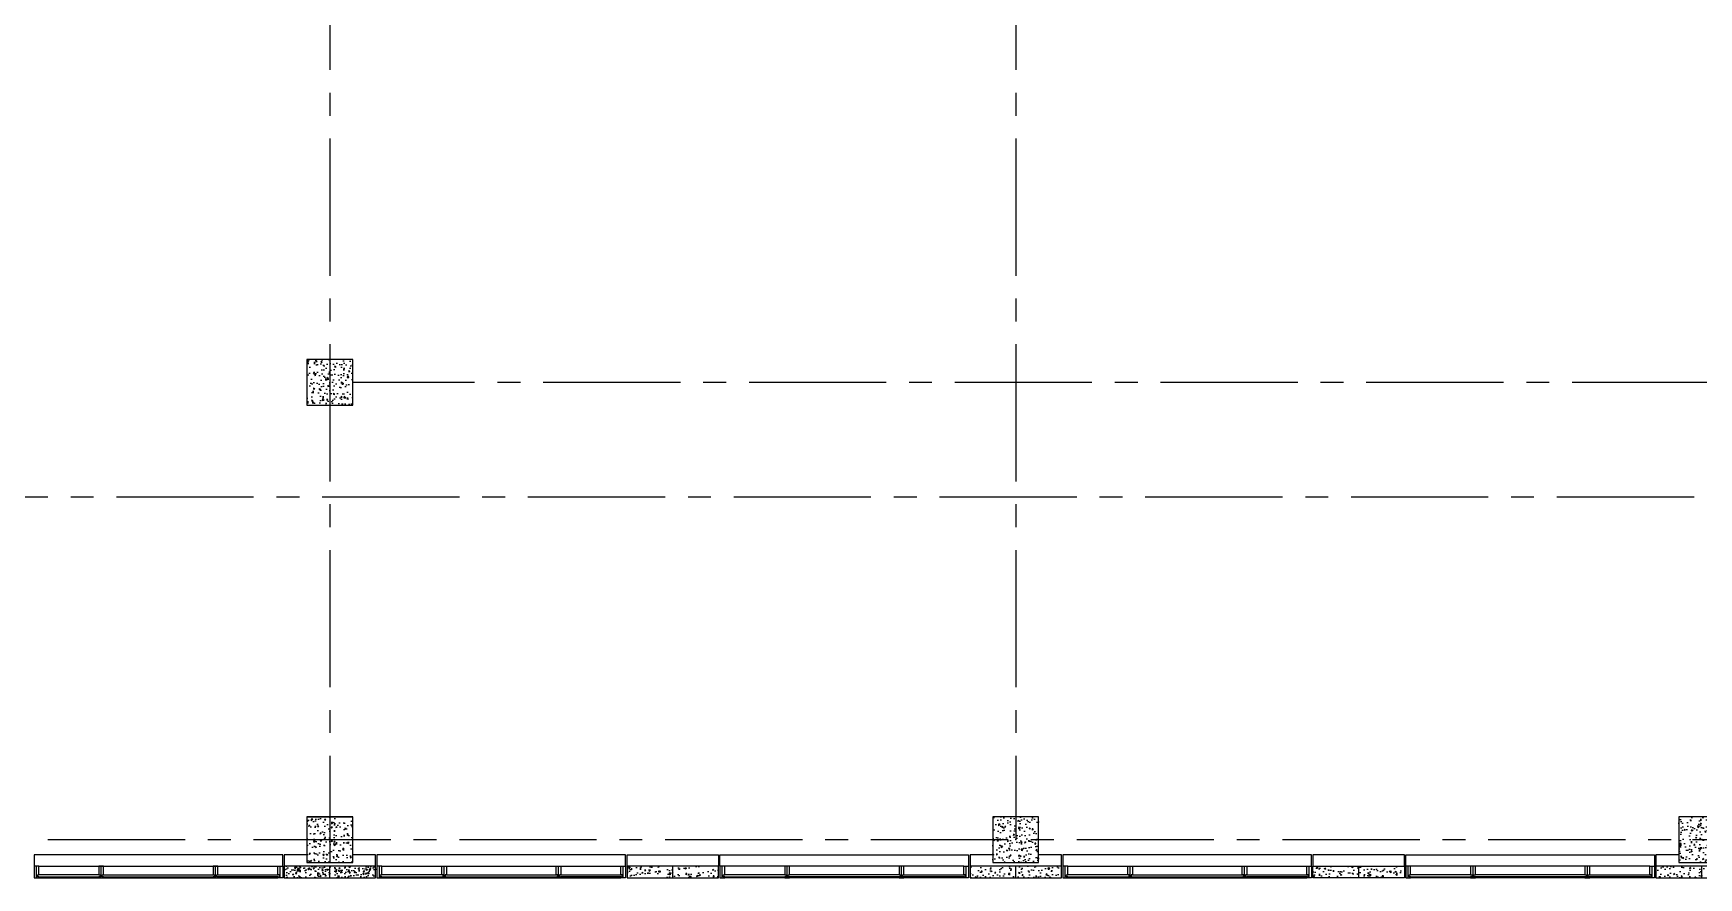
# Model space of a CAD drawing. Header units: inches. Extents: x 2920 to 9107, y 1541 to 7121.
# Drawn here: x 6912 to 7786, y 5310 to 5753 of the extents above; entities that cross this region are included whole.
import ezdxf

# ---------------------------------------------------------------- set-up
doc = ezdxf.new("R2010")
doc.units = ezdxf.units.IN
doc.header["$LTSCALE"] = 96
doc.header["$MEASUREMENT"] = 0
doc.header["$PDSIZE"] = 1.5
doc.linetypes.add('CENTER2', pattern=[1.125, 0.75, -0.125, 0.125, -0.125])
doc.layers.get('0').update_dxf_attribs({"color": 60, "linetype": 'CONTINUOUS'})
for name, color, linetype in [('A_0_BLDGRD', 35, 'CENTER2'), ('A_0_CONST', 11, 'CONTINUOUS'), ('A_1-8_COL', 7, 'CONTINUOUS'), ('A_1-8_COL_H', 6, 'CONTINUOUS'), ('A_1-8_CW_GLASS', 1, 'CONTINUOUS'), ('A_1-8_CW_GYP', 2, 'CONTINUOUS'), ('A_1-8_CW_MULL', 2, 'CONTINUOUS'), ('A_1-8_CW_PC', 2, 'CONTINUOUS'), ('A_1-8_CW_PC_H', 6, 'CONTINUOUS'), ('A_1-8_CW_SILL', 9, 'CONTINUOUS'), ('A_2-8_COL', 7, 'CONTINUOUS'), ('A_2-8_CW_GLASS', 1, 'CONTINUOUS'), ('A_2-8_CW_GYP', 2, 'CONTINUOUS'), ('A_2-8_CW_MULL', 2, 'CONTINUOUS'), ('A_2-8_CW_PC', 2, 'CONTINUOUS'), ('A_2-8_CW_PC_H', 6, 'CONTINUOUS'), ('A_2-8_CW_SILL', 9, 'CONTINUOUS')]:
    doc.layers.add(name, color=color, linetype=linetype)

# ---------------------------------------------------------------- blocks, each defined once
blk = doc.blocks.new('PRE_1-8_COL1')
at = {"layer": 'A_1-8_CW_PC_H'}
h = blk.add_hatch(dxfattribs=at)
h.set_pattern_fill('AR-CONC', color=256, style=0)
h.set_pattern_definition([(50, (-5100, -6744), (7.172602, -0.6275213), [0.75, -8.25]), (355, (-5100, -6744), (-1.3875133, 7.5219213), [0.6, -6.6]), (100.4514, (-5099.402, -6744.052), (5.785094, 6.8943954), [0.637402, -7.011421]), (46.1842, (-5100, -6742), (10.6724105, -1.65519), [1.125, -12.375]), (96.6356, (-5099.111, -6742.138), (9.346627, 9.741179), [0.956103, -10.51713]), (351.1842, (-5100, -6742), (9.34662, 9.741186), [0.9, -9.9]), (21, (-5099, -6742.5), (5.9690705, -4.026189), [0.75, -8.25]), (326, (-5099, -6742.5), (2.433153, 7.2515005), [0.6, -6.6]), (71.4514, (-5098.5026, -6742.8355), (8.4022263, 3.225305), [0.637402, -7.011421]), (37.5, (-5100, -6744), (0.12159855, 3.3289385), [0, -6.52, 0, -6.7, 0, -6.625]), (7.5, (-5100, -6744), (2.6306954, 3.9441171), [0, -3.82, 0, -6.37, 0, -2.525]), (327.5, (-5102.23, -6744), (5.3382244, -0.2255487), [0, -2.5, 0, -7.8, 0, -10.35]), (317.5, (-5103.23, -6744), (5.8318617, 1.0010498), [0, -3.25, 0, -5.18, 0, -7.35])])
h.paths.add_polyline_path([(-24, -6), (24, -6), (24, 0), (-24, 0)])
at = {"layer": 'A_0_CONST'}
blk.add_line((0, 0), (0, -6), dxfattribs=at)
at = {"layer": 'A_1-8_CW_PC'}
blk.add_lwpolyline([(-24, -6), (24, -6), (24, 0), (-24, 0)], close=True, dxfattribs=at)
blk = doc.blocks.new('MUL_1-8_EX1')
at = {"layer": 'A_0_CONST'}
blk.add_line((0, 0), (0, -6), dxfattribs=at)
at = {"layer": 'A_1-8_CW_MULL'}
blk.add_lwpolyline([(0.5, -1.5), (1.25, -1.5), (1.25, -6), (-1.25, -6), (-1.25, -1.5), (-0.5, -1.5), (-0.5, -0.5), (-1.25, -0.5), (-1.25, 0), (1.25, 0), (1.25, -0.5), (0.5, -0.5)], close=True, dxfattribs=at)
blk = doc.blocks.new('MUL_1-8_EX2')
at = {"layer": 'A_0_CONST'}
blk.add_line((0, 0), (0, -6), dxfattribs=at)
at = {"layer": 'A_1-8_CW_MULL'}
blk.add_lwpolyline([(-1.25, -6), (-1.25, 0), (1.25, 0), (1.25, -0.5), (0.5, -0.5), (0.5, -1.5), (1.25, -1.5), (1.25, -6)], close=True, dxfattribs=at)
blk = doc.blocks.new('COL_1-8_24X24')
at = {"layer": 'A_1-8_COL_H'}
h = blk.add_hatch(dxfattribs=at)
h.set_pattern_fill('AR-CONC,_I', color=256, style=2)
h.set_pattern_definition([(50, (-6180, -6718.462), (7.172602, -0.6275213), [0.75, -8.25]), (355, (-6180, -6718.462), (-1.3875133, 7.5219213), [0.6, -6.6]), (100.4514, (-6179.402, -6718.5144), (5.785094, 6.8943954), [0.637402, -7.011421]), (46.1842, (-6180, -6716.462), (10.6724105, -1.65519), [1.125, -12.375]), (96.6356, (-6179.111, -6716.6), (9.346627, 9.741179), [0.956103, -10.51713]), (351.1842, (-6180, -6716.462), (9.34662, 9.741186), [0.9, -9.9]), (21, (-6179, -6716.962), (5.9690705, -4.026189), [0.75, -8.25]), (326, (-6179, -6716.962), (2.4331533, 7.2515005), [0.6, -6.6]), (71.4514, (-6178.5026, -6717.2976), (8.4022263, 3.225305), [0.637402, -7.011421]), (37.5, (-6180, -6718.462), (0.12159855, 3.32893854), [0, -6.52, 0, -6.7, 0, -6.625]), (7.5, (-6180, -6718.462), (2.6306954, 3.9441171), [0, -3.82, 0, -6.37, 0, -2.525]), (327.5, (-6182.23, -6718.462), (5.3382244, -0.2255487), [0, -2.5, 0, -7.8, 0, -10.35]), (317.5, (-6183.23, -6718.462), (5.8318617, 1.0010498), [0, -3.25, 0, -5.18, 0, -7.35])])
h.paths.add_polyline_path([(-12, -12), (12, -12), (12, 12), (-12, 12)])
at = {"layer": 'A_0_CONST'}
blk.add_point((0, 0), dxfattribs=at)
at = {"layer": 'A_1-8_COL'}
blk.add_lwpolyline([(-12, -12), (12, -12), (12, 12), (-12, 12)], close=True, dxfattribs=at)
blk = doc.blocks.new('MUL_2-8_EX2')
at = {"layer": 'A_0_CONST'}
blk.add_line((0, 0), (0, -6), dxfattribs=at)
at = {"layer": 'A_2-8_CW_MULL'}
blk.add_lwpolyline([(-1.25, -6), (-1.25, 0), (1.25, 0), (1.25, -0.5), (0.5, -0.5), (0.5, -1.5), (1.25, -1.5), (1.25, -6)], close=True, dxfattribs=at)
blk = doc.blocks.new('MUL_2-8_EX1')
at = {"layer": 'A_0_CONST'}
blk.add_line((0, 0), (0, -6), dxfattribs=at)
at = {"layer": 'A_2-8_CW_MULL'}
blk.add_lwpolyline([(-0.5, -1.5), (-1.25, -1.5), (-1.25, -6), (1.25, -6), (1.25, -1.5), (0.5, -1.5), (0.5, -0.5), (1.25, -0.5), (1.25, 0), (-1.25, 0), (-1.25, -0.5), (-0.5, -0.5)], close=True, dxfattribs=at)

msp = doc.modelspace()

# ---------------------------------------------------------------- hatches: boundary and pattern name
at = {"layer": 'A_1-8_COL_H'}
h = msp.add_hatch(dxfattribs=at)
h.set_pattern_fill('AR-CONC,_I', color=256, angle=720, style=2)
h.set_pattern_definition([(230, (13248, 12048.462), (-7.172602, 0.6275213), [0.75, -8.25]), (175, (13248, 12048.462), (1.3875133, -7.5219213), [0.6, -6.6]), (280.4514, (13247.402, 12048.5144), (-5.785094, -6.8943954), [0.637402, -7.011421]), (226.1842, (13248, 12046.462), (-10.6724105, 1.65519), [1.125, -12.375]), (276.6356, (13247.111, 12046.6), (-9.346627, -9.741179), [0.956103, -10.51713]), (171.1842, (13248, 12046.462), (-9.34662, -9.741186), [0.9, -9.9]), (201, (13247, 12046.962), (-5.9690705, 4.026189), [0.75, -8.25]), (146, (13247, 12046.962), (-2.4331533, -7.2515005), [0.6, -6.6]), (251.4514, (13246.5026, 12047.2976), (-8.4022263, -3.225305), [0.637402, -7.011421]), (217.5, (13248, 12048.462), (-0.12159855, -3.32893854), [0, -6.52, 0, -6.7, 0, -6.625]), (187.5, (13248, 12048.462), (-2.6306954, -3.9441171), [0, -3.82, 0, -6.37, 0, -2.525]), (147.5, (13250.23, 12048.462), (-5.3382244, 0.2255487), [0, -2.5, 0, -7.8, 0, -10.35]), (137.5, (13251.23, 12048.462), (-5.8318617, -1.0010498), [0, -3.25, 0, -5.18, 0, -7.35])])
h.paths.add_polyline_path([(7080, 5342), (7056, 5342), (7056, 5318), (7080, 5318)])
at = {"layer": 'A_2-8_CW_PC_H'}
h = msp.add_hatch(dxfattribs=at)
h.set_pattern_fill('AR-CONC', color=256, angle=900, style=0)
h.set_pattern_definition([(230, (12168, 12054), (-7.172602, 0.6275213), [0.75, -8.25]), (175, (12168, 12054), (1.3875133, -7.5219213), [0.6, -6.6]), (280.4514, (12167.402, 12054.052), (-5.785094, -6.8943954), [0.637402, -7.011421]), (226.1842, (12168, 12052), (-10.6724105, 1.65519), [1.125, -12.375]), (276.6356, (12167.111, 12052.138), (-9.346627, -9.741179), [0.956103, -10.51713]), (171.1842, (12168, 12052), (-9.34662, -9.741186), [0.9, -9.9]), (201, (12167, 12052.5), (-5.9690705, 4.026189), [0.75, -8.25]), (146, (12167, 12052.5), (-2.433153, -7.2515005), [0.6, -6.6]), (251.4514, (12166.5026, 12052.8355), (-8.4022263, -3.225305), [0.637402, -7.011421]), (217.5, (12168, 12054), (-0.12159855, -3.3289385), [0, -6.52, 0, -6.7, 0, -6.625]), (187.5, (12168, 12054), (-2.6306954, -3.9441171), [0, -3.82, 0, -6.37, 0, -2.525]), (147.5, (12170.23, 12054), (-5.3382244, 0.2255487), [0, -2.5, 0, -7.8, 0, -10.35]), (137.5, (12171.23, 12054), (-5.8318617, -1.0010498), [0, -3.25, 0, -5.18, 0, -7.35])])
h.paths.add_polyline_path([(7092, 5316), (7044, 5316), (7044, 5310), (7092, 5310)])

# ---------------------------------------------------------------- linework, layer by layer
at = {"layer": 'A_0_BLDGRD'}
for p, q in [((7068, 6670), (7068, 5318)), ((7428, 6670), (7428, 5330)), ((8872, 5570), (7080, 5570)), ((6524, 5510), (8872, 5510)), ((6704, 5330), (8872, 5330))]:
    msp.add_line(p, q, dxfattribs=at)
at = {"layer": 'A_1-8_COL'}
for p, q in [((7056, 5342), (7056, 5318)), ((7056, 5342), (7080, 5342)), ((7080, 5318), (7080, 5342)), ((7056, 5318), (7080, 5318))]:
    msp.add_line(p, q, dxfattribs=at)
at = {"layer": 'A_1-8_CW_GLASS'}
for p, q in [((7126.75, 5311.5), (7095.25, 5311.5)), ((7095.25, 5310.5), (7126.75, 5310.5)), ((7129.25, 5311.5), (7186.75, 5311.5)), ((7129.25, 5310.5), (7186.75, 5310.5)), ((7189.25, 5311.5), (7220.75, 5311.5)), ((7220.75, 5310.5), (7189.25, 5310.5)), ((7306.75, 5311.5), (7275.25, 5311.5)), ((7275.25, 5310.5), (7306.75, 5310.5)), ((7366.75, 5311.5), (7309.25, 5311.5)), ((7366.75, 5310.5), (7309.25, 5310.5)), ((7369.25, 5311.5), (7400.75, 5311.5)), ((7400.75, 5310.5), (7369.25, 5310.5)), ((7486.75, 5311.5), (7455.25, 5311.5)), ((7455.25, 5310.5), (7486.75, 5310.5)), ((7489.25, 5311.5), (7546.75, 5311.5)), ((7489.25, 5310.5), (7546.75, 5310.5)), ((7549.25, 5311.5), (7580.75, 5311.5)), ((7580.75, 5310.5), (7549.25, 5310.5)), ((7666.75, 5311.5), (7635.25, 5311.5)), ((7635.25, 5310.5), (7666.75, 5310.5)), ((7726.75, 5311.5), (7669.25, 5311.5)), ((7726.75, 5310.5), (7669.25, 5310.5)), ((7729.25, 5311.5), (7760.75, 5311.5)), ((7760.75, 5310.5), (7729.25, 5310.5))]:
    msp.add_line(p, q, dxfattribs=at)
at = {"layer": 'A_1-8_CW_GYP'}
for points in [[(7224, 5316), (7224, 5322), (7272, 5322), (7272, 5316)], [(7632, 5316), (7632, 5322), (7584, 5322), (7584, 5316)], [(7776, 5322), (7764, 5322), (7764, 5316)]]:
    msp.add_lwpolyline(points, dxfattribs=at)
at = {"layer": 'A_1-8_CW_SILL'}
for p, q in [((7095.25, 5316), (7220.75, 5316)), ((7400.75, 5316), (7275.25, 5316)), ((7455.25, 5316), (7580.75, 5316)), ((7760.75, 5316), (7635.25, 5316)), ((7095.25, 5310), (7220.75, 5310)), ((7400.75, 5310), (7275.25, 5310)), ((7455.25, 5310), (7580.75, 5310)), ((7760.75, 5310), (7635.25, 5310))]:
    msp.add_line(p, q, dxfattribs=at)
for points in [[(7043.25, 5316), (7043.25, 5322), (6912.75, 5322), (6912.75, 5316)], [(7223.25, 5316), (7223.25, 5322), (7092.75, 5322), (7092.75, 5316)], [(7272.75, 5316), (7272.75, 5322), (7403.25, 5322), (7403.25, 5316)], [(7583.25, 5316), (7583.25, 5322), (7452.75, 5322), (7452.75, 5316)], [(7632.75, 5316), (7632.75, 5322), (7763.25, 5322), (7763.25, 5316)]]:
    msp.add_lwpolyline(points, dxfattribs=at)
at = {"layer": 'A_2-8_COL'}
msp.add_line((7080, 5342), (7056, 5342), dxfattribs=at)
at = {"layer": 'A_2-8_CW_GLASS'}
for p, q in [((6946.75, 5311.5), (6915.25, 5311.5)), ((6915.25, 5310.5), (6946.75, 5310.5)), ((6949.25, 5311.5), (7006.75, 5311.5)), ((6949.25, 5310.5), (7006.75, 5310.5)), ((7009.25, 5311.5), (7040.75, 5311.5)), ((7040.75, 5310.5), (7009.25, 5310.5))]:
    msp.add_line(p, q, dxfattribs=at)
at = {"layer": 'A_2-8_CW_GYP'}
for points in [[(7056, 5322), (7044, 5322), (7044, 5316)], [(7092, 5316), (7092, 5322), (7080, 5322)], [(7416, 5322), (7404, 5322), (7404, 5316)], [(7452, 5316), (7452, 5322), (7440, 5322)]]:
    msp.add_lwpolyline(points, dxfattribs=at)
at = {"layer": 'A_2-8_CW_PC'}
msp.add_lwpolyline([(7092, 5316), (7044, 5316), (7044, 5310), (7092, 5310)], close=True, dxfattribs=at)
at = {"layer": 'A_2-8_CW_SILL'}
for p, q in [((6915.25, 5316), (7040.75, 5316)), ((6915.25, 5310), (7040.75, 5310))]:
    msp.add_line(p, q, dxfattribs=at)
msp.add_lwpolyline([(7043.25, 5316), (7043.25, 5322), (6912.75, 5322), (6912.75, 5316)], dxfattribs=at)

# ---------------------------------------------------------------- block references
for name, p, rotation in [('COL_1-8_24X24', (7068, 5570), 270), ('COL_1-8_24X24', (7428, 5330), 180), ('COL_1-8_24X24', (7788, 5330), 180), ('MUL_2-8_EX1', (6948, 5310), 180), ('MUL_2-8_EX1', (7008, 5310), 180), ('MUL_2-8_EX2', (7042, 5310), 180), ('PRE_1-8_COL1', (7068, 5310), 180), ('MUL_1-8_EX1', (7128, 5310), 180), ('MUL_1-8_EX1', (7188, 5310), 180), ('MUL_1-8_EX2', (7222, 5310), 180), ('PRE_1-8_COL1', (7248, 5310), 180), ('MUL_1-8_EX2', (7402, 5310), 180), ('PRE_1-8_COL1', (7428, 5310), 180), ('MUL_1-8_EX1', (7488, 5310), 180), ('MUL_1-8_EX1', (7548, 5310), 180), ('MUL_1-8_EX2', (7582, 5310), 180), ('MUL_1-8_EX2', (7762, 5310), 180), ('PRE_1-8_COL1', (7788, 5310), 180)]:
    msp.add_blockref(name, p, dxfattribs=dict(rotation=rotation))
at = {"xscale": -1, "rotation": 180}
for name, p in [('MUL_2-8_EX2', (6914, 5310)), ('MUL_1-8_EX2', (7094, 5310)), ('MUL_1-8_EX2', (7274, 5310)), ('MUL_1-8_EX1', (7308, 5310)), ('MUL_1-8_EX1', (7368, 5310)), ('MUL_1-8_EX2', (7454, 5310)), ('PRE_1-8_COL1', (7608, 5310)), ('MUL_1-8_EX2', (7634, 5310)), ('MUL_1-8_EX1', (7668, 5310)), ('MUL_1-8_EX1', (7728, 5310))]:
    msp.add_blockref(name, p, dxfattribs=at)

doc.saveas('drawing.dxf')
